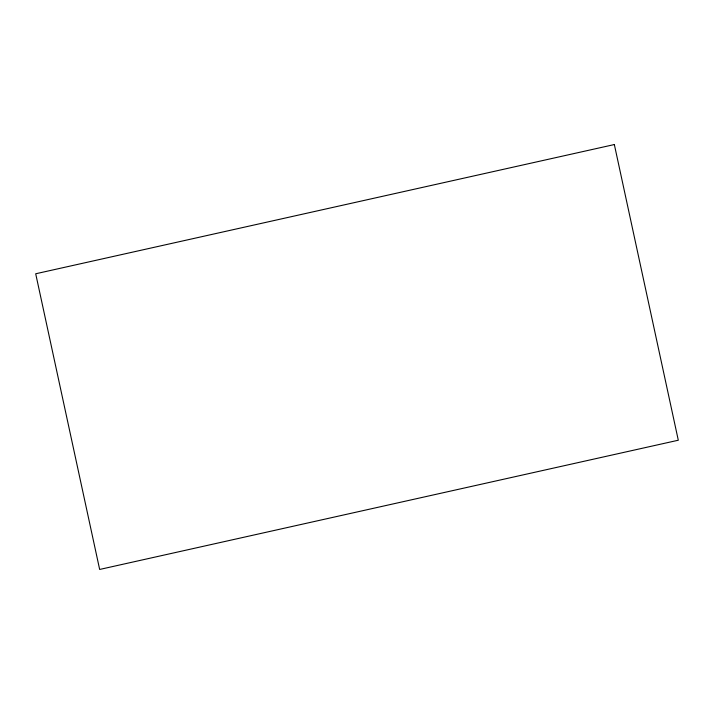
<?xml version="1.0" encoding="UTF-8"?>
<svg xmlns="http://www.w3.org/2000/svg" width="714" height="714" viewBox="0 0 714 714"><rect width="100%" height="100%" fill="white"/><g stroke="black" fill="none" stroke-linecap="round" stroke-linejoin="round"><path stroke-width="1.07" d="M614.343 144.549L35.7 273.774L99.657 569.451L678.3 440.226L614.343 144.549"/></g></svg>
